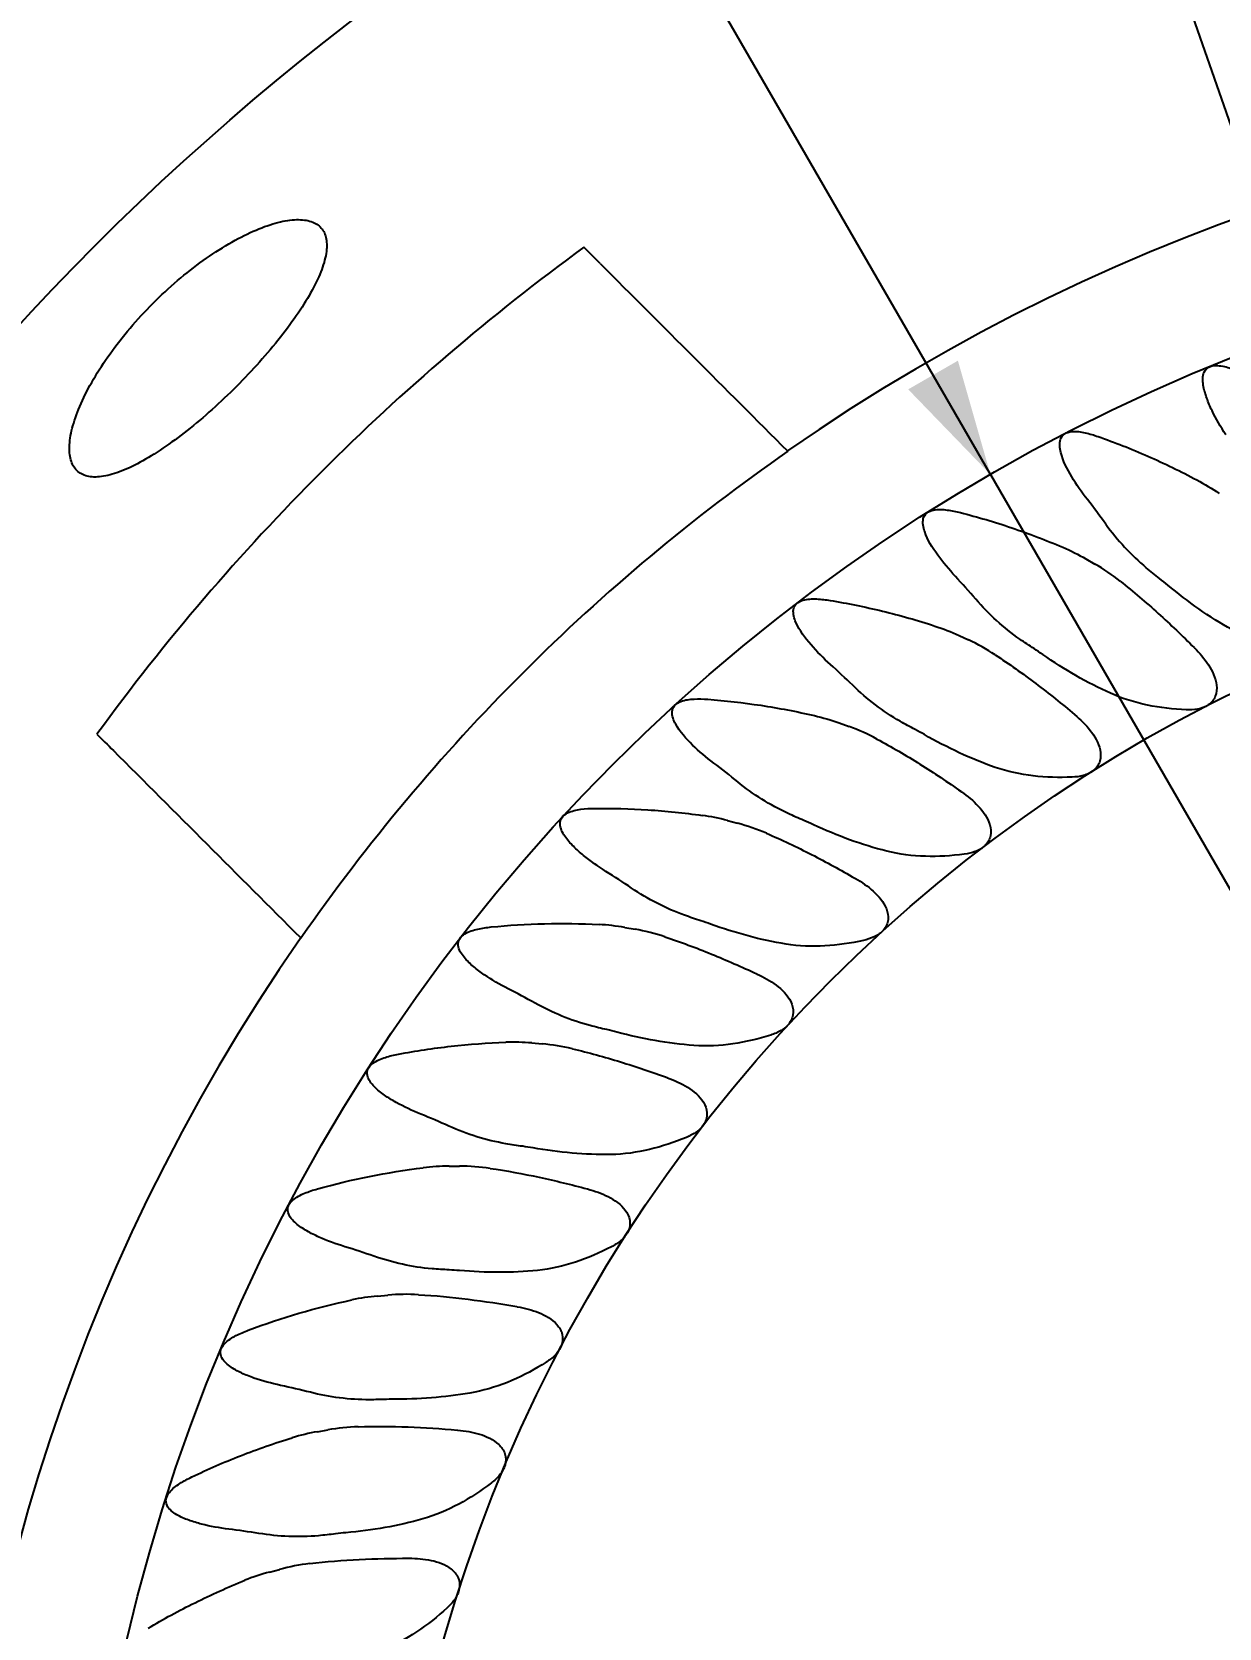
# Model space of a CAD drawing. Header units: millimetres. Extents: x 8 to 3888, y -9869 to 412.
# Drawn here: x 91.34 to 112.03, y 209.13 to 236.94 of the extents above; entities that cross this region are included whole.
import ezdxf

# ---------------------------------------------------------------- set-up
doc = ezdxf.new("R2010")
doc.units = ezdxf.units.MM
doc.layers.add('DIMENSIONS', color=2, linetype='Continuous')
doc.layers.add('OUTLINE', color=7, linetype='Continuous', lineweight=25)
doc.styles.add('SLDTEXTSTYLE0', font='TXT', dxfattribs={"width": 0.75})
doc.dimstyles.new('SLDDIMSTYLE0', dxfattribs={"dimtxt": 3.5, "dimasz": 2, "dimexe": 0, "dimexo": 0.0625, "dimgap": 0.875, "dimtad": 1, "dimdec": 1, "dimrnd": 1e-09, "dimzin": 12, "dimdsep": 46, "dimtxsty": 'SLDTEXTSTYLE0', "dimblk1": 'NONE', "dimsah": 1, "dimcen": 0, "dimadec": 0, "dimazin": 3, "dimtfac": 1, "dimtdec": 1, "dimtmove": 0, "dimatfit": 3, "dimldrblk": 'NONE', "dimfxl": 0, "dimfrac": 2, "dimtolj": 1, "dimtzin": 12, "dimarcsym": 0})

# ---------------------------------------------------------------- blocks, each defined once
blk = doc.blocks.new('_D')
at = {"layer": 'DIMENSIONS'}
for q in [(94.388, 286.649), (132.576, 176.843)]:
    blk.add_line((115.247, 226.67), q, dxfattribs=at)
blk.add_solid([(115.247, 226.67), (115.062, 228.723), (114.118, 228.395)], dxfattribs=at)
at = {"layer": 'DIMENSIONS', "char_height": 3.5, "attachment_point": 1, "rotation": 289.1766, "style": 'SLDTEXTSTYLE0'}
for s, insert in [('%%c', (99.169, 286.631)), ('52,8', (100.894, 281.67))]:
    blk.add_mtext(s, dxfattribs=dict(at, insert=insert))
blk = doc.blocks.new('_None')
blk = doc.blocks.new('_D_1')
at = {"layer": 'DIMENSIONS'}
for q in [(77.725, 281.754), (139.774, 174.281)]:
    blk.add_line((108.049, 229.232), q, dxfattribs=at)
blk.add_solid([(108.049, 229.232), (107.482, 231.214), (106.616, 230.714)], dxfattribs=at)
at = {"layer": 'DIMENSIONS', "char_height": 3.5, "attachment_point": 1, "rotation": 300, "style": 'SLDTEXTSTYLE0'}
for s, insert in [('%%c', (82.425, 282.634)), ('63,5', (85.051, 278.086))]:
    blk.add_mtext(s, dxfattribs=dict(at, insert=insert))

msp = doc.modelspace()

# ---------------------------------------------------------------- linework, layer by layer
at = {"layer": 'OUTLINE'}
for p, q in [((109.71396, 227.76119), (109.87146, 227.67026)), ((107.50153, 226.42484), (107.66636, 226.34798)), ((105.41399, 224.90074), (105.58489, 224.83854)), ((103.46723, 223.20051), (103.6429, 223.15343)), ((101.67606, 221.33707), (101.85516, 221.30549)), ((100.05412, 219.32461), (100.23529, 219.30876)), ((98.61374, 217.17845), (98.79561, 217.17845)), ((97.3659, 214.91491), (97.54707, 214.93076)), ((96.32008, 212.55124), (96.49919, 212.58282)), ((95.48426, 210.10541), (95.65993, 210.15248))]:
    msp.add_line(p, q, dxfattribs=at)
for radius in [44.5, 31.72583, 26.37716]:
    msp.add_circle((123.91153, 201.75653), radius, dxfattribs=at)
for radius, start, end in [(33.96882, 55.173677, 124.826323), (38.92189, 126.132214, 143.867786), (33.9621, 124.824287, 145.175713), (33.96882, 145.173677, 214.826323)]:
    msp.add_arc((123.91153, 201.75653), radius, start, end, dxfattribs=at)
for points, knots in [([(94.55066, 233.11232), (94.40085, 233.01478), (94.25171, 232.90776), (93.95501, 232.67517), (93.80586, 232.54808), (93.5182, 232.28205), (93.38008, 232.14375), (93.11518, 231.85669), (92.98786, 231.70699), (92.7555, 231.40985), (92.64896, 231.26095), (92.45531, 230.96276), (92.36992, 230.81591), (92.22506, 230.53411), (92.1645, 230.39706), (92.07022, 230.13789), (92.03709, 230.01785), (91.99767, 229.79683), (91.99162, 229.69502), (92.00727, 229.51905), (92.02856, 229.44405), (92.09805, 229.32045), (92.14654, 229.27237), (92.26656, 229.20721), (92.33841, 229.18934), (92.5069, 229.18403), (92.60094, 229.19671), (92.80758, 229.25108), (92.92161, 229.29344), (93.1631, 229.40532), (93.28981, 229.4742), (93.55554, 229.63711), (93.6956, 229.73204), (93.97698, 229.9391), (94.1196, 230.05191), (94.40917, 230.29617), (94.55415, 230.42607), (94.83668, 230.69367), (94.97634, 230.83331), (95.24667, 231.11898), (95.37474, 231.26218), (95.61693, 231.54948), (95.73208, 231.69511), (95.93921, 231.97702), (96.03191, 232.11396), (96.19501, 232.38025), (96.26496, 232.50931), (96.37562, 232.74905), (96.41734, 232.86127), (96.47203, 233.07032), (96.48414, 233.16409), (96.47851, 233.33003), (96.46043, 233.40302), (96.39426, 233.52339), (96.34676, 233.57067), (96.2233, 233.63972), (96.14644, 233.66132), (95.97025, 233.67638), (95.87051, 233.67038), (95.64767, 233.6304), (95.5257, 233.59639), (95.14041, 233.45569), (94.85028, 233.3074), (94.55066, 233.11232)], [0, 0, 0, 0, 0.03125, 0.03125, 0.0625, 0.0625, 0.09375, 0.09375, 0.125, 0.125, 0.15625, 0.15625, 0.1875, 0.1875, 0.21875, 0.21875, 0.25, 0.25, 0.28125, 0.28125, 0.3125, 0.3125, 0.34375, 0.34375, 0.375, 0.375, 0.40625, 0.40625, 0.4375, 0.4375, 0.46875, 0.46875, 0.5, 0.5, 0.53125, 0.53125, 0.5625, 0.5625, 0.59375, 0.59375, 0.625, 0.625, 0.65625, 0.65625, 0.6875, 0.6875, 0.71875, 0.71875, 0.75, 0.75, 0.78125, 0.78125, 0.8125, 0.8125, 0.84375, 0.84375, 0.875, 0.875, 0.90625, 0.90625, 0.9375, 0.9375, 1, 1, 1, 1]), ([(112.15039, 229.92435), (112.06214, 230.06117), (111.98133, 230.20041), (111.87747, 230.41635), (111.84606, 230.48898), (111.79305, 230.63632), (111.77104, 230.71131), (111.75336, 230.82506), (111.75, 230.86359), (111.75301, 230.94066), (111.7593, 230.97952), (111.79194, 231.0511), (111.82073, 231.08334), (111.89428, 231.12144), (111.93652, 231.12839), (112.05837, 231.13115), (112.13727, 231.11207), (112.28777, 231.06536), (112.36071, 231.03588), (112.43276, 231.00334)], [0, 0, 0, 0, 0.25, 0.25, 0.375, 0.375, 0.5, 0.5, 0.5625, 0.5625, 0.625, 0.625, 0.6875, 0.6875, 0.75, 0.75, 0.875, 0.875, 1, 1, 1, 1]), ([(109.74016, 228.79211), (109.64041, 228.92061), (109.54795, 229.05204), (109.38534, 229.32585), (109.31259, 229.46761), (109.26654, 229.65279), (109.25978, 229.69028), (109.25562, 229.76744), (109.25819, 229.80695), (109.28397, 229.88186), (109.30916, 229.91646), (109.37909, 229.96178), (109.42026, 229.97256), (109.54243, 229.98651), (109.62171, 229.97451), (109.77755, 229.94082), (109.85304, 229.91766), (109.92741, 229.8916)], [0, 0, 0, 0, 0.25, 0.25, 0.5, 0.5, 0.5625, 0.5625, 0.625, 0.625, 0.6875, 0.6875, 0.75, 0.75, 0.875, 0.875, 1, 1, 1, 1]), ([(109.92741, 229.8916), (110.21437, 229.79104), (110.50261, 229.67813), (111.08176, 229.42408), (111.36797, 229.28491), (111.64845, 229.13588)], [0, 0, 0, 0, 0.5, 0.5, 1, 1, 1, 1]), ([(107.43778, 227.45412), (107.32686, 227.57381), (107.22315, 227.69692), (107.03734, 227.95561), (106.95227, 228.09069), (106.89036, 228.27225), (106.88035, 228.30965), (106.86995, 228.38607), (106.86938, 228.42536), (106.88919, 228.50172), (106.91187, 228.53828), (106.97786, 228.58864), (107.01815, 228.60274), (107.13753, 228.62658), (107.21849, 228.62152), (107.37474, 228.60168), (107.45178, 228.58531), (107.52849, 228.56574)], [0, 0, 0, 0, 0.25, 0.25, 0.5, 0.5, 0.5625, 0.5625, 0.625, 0.625, 0.6875, 0.6875, 0.75, 0.75, 0.875, 0.875, 1, 1, 1, 1]), ([(107.52849, 228.56574), (107.82314, 228.49057), (108.12027, 228.40318), (108.71997, 228.20033), (109.0165, 228.08689), (109.30885, 227.9629)], [0, 0, 0, 0, 0.5, 0.5, 1, 1, 1, 1]), ([(110.05944, 228.36727), (110.1609, 228.22742), (110.26954, 228.09325), (110.50396, 227.83853), (110.63077, 227.71717), (110.76516, 227.6058)], [0, 0, 0, 0, 0.5, 0.5, 1, 1, 1, 1]), ([(110.31292, 227.37077), (110.54047, 227.19148), (110.76043, 227.00374), (111.18912, 226.61635), (111.39815, 226.41626), (111.59878, 226.21576)], [0, 0, 0, 0, 0.5, 0.5, 1, 1, 1, 1]), ([(105.26077, 225.92055), (105.13958, 226.03036), (105.02551, 226.14404), (104.81824, 226.38514), (104.72203, 226.51147), (104.64401, 226.68816), (104.63081, 226.72456), (104.61388, 226.79958), (104.60988, 226.83864), (104.62302, 226.91651), (104.64255, 226.95493), (104.7037, 227.01062), (104.74242, 227.02819), (104.86044, 227.06262), (104.94043, 227.06442), (105.09884, 227.0582), (105.17674, 227.04856), (105.25426, 227.03585)], [0, 0, 0, 0, 0.25, 0.25, 0.5, 0.5, 0.5625, 0.5625, 0.625, 0.625, 0.6875, 0.6875, 0.75, 0.75, 0.875, 0.875, 1, 1, 1, 1]), ([(105.25426, 227.03585), (105.55437, 226.98664), (105.85833, 226.9254), (106.47372, 226.77549), (106.77838, 226.68849), (107.08038, 226.59047)], [0, 0, 0, 0, 0.5, 0.5, 1, 1, 1, 1]), ([(108.56227, 226.36165), (108.42005, 226.45995), (108.28516, 226.56789), (108.02876, 226.80136), (107.90666, 226.92764), (107.79287, 227.05872)], [0, 0, 0, 0, 0.5, 0.5, 1, 1, 1, 1]), ([(111.60443, 226.21011), (111.69521, 226.11904), (111.77863, 226.02234), (111.91773, 225.80782), (111.97562, 225.68742), (111.99677, 225.49622), (111.99205, 225.42954), (111.94366, 225.30612), (111.89987, 225.25287), (111.78962, 225.17743), (111.7253, 225.15479), (111.5941, 225.12986), (111.52834, 225.12734), (111.4625, 225.13045)], [0, 0, 0, 0, 0.25, 0.25, 0.5, 0.5, 0.625, 0.625, 0.75, 0.75, 0.875, 0.875, 1, 1, 1, 1]), ([(108.13224, 226.08811), (108.37471, 225.92922), (108.6102, 225.76135), (109.07076, 225.41299), (109.29645, 225.23187), (109.51387, 225.04956)], [0, 0, 0, 0, 0.5, 0.5, 1, 1, 1, 1]), ([(103.22571, 224.20308), (103.09617, 224.30133), (102.97185, 224.40526), (102.74499, 224.62669), (102.63828, 224.74404), (102.54519, 224.91241), (102.52874, 224.94758), (102.50514, 225.0204), (102.49744, 225.05918), (102.50317, 225.13818), (102.51894, 225.17839), (102.57465, 225.23968), (102.61205, 225.26093), (102.7263, 225.3057), (102.80723, 225.3147), (102.96504, 225.32227), (103.0435, 225.31949), (103.12202, 225.31357)], [0, 0, 0, 0, 0.25, 0.25, 0.5, 0.5, 0.5625, 0.5625, 0.625, 0.625, 0.6875, 0.6875, 0.75, 0.75, 0.875, 0.875, 1, 1, 1, 1]), ([(103.12202, 225.31357), (103.42532, 225.2907), (103.73425, 225.25607), (104.35974, 225.16044), (104.67065, 225.10036), (104.98001, 225.02904)], [0, 0, 0, 0, 0.5, 0.5, 1, 1, 1, 1]), ([(106.4762, 224.93025), (106.32586, 225.01583), (106.18209, 225.11161), (105.90651, 225.3217), (105.77395, 225.43675), (105.64898, 225.55761)], [0, 0, 0, 0, 0.5, 0.5, 1, 1, 1, 1]), ([(109.51999, 225.04442), (109.61836, 224.96161), (109.70989, 224.87255), (109.86716, 224.67097), (109.93533, 224.55607), (109.97306, 224.36744), (109.97417, 224.3006), (109.93672, 224.17343), (109.89774, 224.11657), (109.79448, 224.03181), (109.73238, 224.00365), (109.60385, 223.96738), (109.53856, 223.95914), (109.4727, 223.9565)], [0, 0, 0, 0, 0.25, 0.25, 0.5, 0.5, 0.625, 0.625, 0.75, 0.75, 0.875, 0.875, 1, 1, 1, 1]), ([(106.07165, 224.62026), (106.32722, 224.48302), (106.57647, 224.33629), (107.06541, 224.02953), (107.30598, 223.86881), (107.53854, 223.70608)], [0, 0, 0, 0, 0.5, 0.5, 1, 1, 1, 1]), ([(109.4727, 223.9565), (109.24443, 223.94733), (109.01796, 223.95295), (108.56991, 224.00554), (108.34649, 224.05331), (108.13213, 224.12733)], [0, 0, 0, 0, 0.5, 0.5, 1, 1, 1, 1]), ([(107.54508, 223.7015), (107.6503, 223.62758), (107.74924, 223.54683), (107.92348, 223.35972), (108.0014, 223.2512), (108.05543, 223.06659), (108.06236, 223.0001), (108.03613, 222.87015), (108.00226, 222.8101), (107.90678, 222.71667), (107.84737, 222.6832), (107.72249, 222.63587), (107.65817, 222.62197), (107.59279, 222.61359)], [0, 0, 0, 0, 0.25, 0.25, 0.5, 0.5, 0.625, 0.625, 0.75, 0.75, 0.875, 0.875, 1, 1, 1, 1]), ([(101.34808, 222.31477), (101.21139, 222.40079), (101.07795, 222.4938), (100.89432, 222.64406), (100.8356, 222.69609), (100.72542, 222.80674), (100.67368, 222.86531), (100.6095, 222.96018), (100.59024, 222.99307), (100.55967, 223.06408), (100.54835, 223.10221), (100.54648, 223.18154), (100.55821, 223.22318), (100.60803, 223.28976), (100.64305, 223.31421), (100.75367, 223.36959), (100.83248, 223.38537), (100.99032, 223.40699), (101.06907, 223.41105), (101.148, 223.412)], [0, 0, 0, 0, 0.25, 0.25, 0.375, 0.375, 0.5, 0.5, 0.5625, 0.5625, 0.625, 0.625, 0.6875, 0.6875, 0.75, 0.75, 0.875, 0.875, 1, 1, 1, 1]), ([(101.148, 223.412), (101.45221, 223.41565), (101.76372, 223.40804), (102.39456, 223.3673), (102.70935, 223.33457), (103.02372, 223.29049)], [0, 0, 0, 0, 0.5, 0.5, 1, 1, 1, 1]), ([(104.14683, 222.97841), (104.41357, 222.86389), (104.6747, 222.73941), (105.18833, 222.47652), (105.44188, 222.33744), (105.68781, 222.19556)], [0, 0, 0, 0, 0.5, 0.5, 1, 1, 1, 1]), ([(107.59279, 222.61359), (107.36662, 222.58462), (107.1407, 222.57044), (106.68947, 222.58373), (106.46234, 222.61191), (106.24243, 222.66693)], [0, 0, 0, 0, 0.5, 0.5, 1, 1, 1, 1]), ([(105.69473, 222.19156), (105.80599, 222.12709), (105.9116, 222.05527), (106.10148, 221.88407), (106.18856, 221.78275), (106.25847, 221.60354), (106.27117, 221.53791), (106.25637, 221.40617), (106.22786, 221.3434), (106.14089, 221.242), (106.08462, 221.20348), (105.96434, 221.14545), (105.90148, 221.12599), (105.83707, 221.11195)], [0, 0, 0, 0, 0.25, 0.25, 0.5, 0.5, 0.625, 0.625, 0.75, 0.75, 0.875, 0.875, 1, 1, 1, 1]), ([(99.34722, 221.34562), (99.65006, 221.37579), (99.96173, 221.39538), (100.59312, 221.40973), (100.9094, 221.40457), (101.2264, 221.38805)], [0, 0, 0, 0, 0.5, 0.5, 1, 1, 1, 1]), ([(99.64217, 220.27001), (99.49896, 220.34355), (99.35832, 220.42425), (99.1613, 220.55858), (99.09817, 220.60541), (98.97906, 220.7058), (98.9223, 220.75963), (98.84947, 220.84948), (98.82733, 220.88083), (98.79085, 220.94914), (98.7765, 220.98625), (98.76821, 221.06426), (98.77636, 221.10674), (98.82041, 221.17725), (98.85315, 221.20451), (98.95839, 221.26908), (99.03533, 221.29163), (99.19073, 221.32691), (99.26877, 221.33781), (99.34722, 221.34562)], [0, 0, 0, 0, 0.25, 0.25, 0.375, 0.375, 0.5, 0.5, 0.5625, 0.5625, 0.625, 0.625, 0.6875, 0.6875, 0.75, 0.75, 0.875, 0.875, 1, 1, 1, 1]), ([(102.37243, 221.17505), (102.64833, 221.08415), (102.91936, 220.98287), (103.45379, 220.7658), (103.71834, 220.64942), (103.97578, 220.52948)], [0, 0, 0, 0, 0.5, 0.5, 1, 1, 1, 1]), ([(105.83707, 221.11195), (105.61387, 221.06328), (105.38986, 221.0295), (104.93948, 221.00348), (104.71116, 221.01173), (104.4872, 221.0474)], [0, 0, 0, 0, 0.5, 0.5, 1, 1, 1, 1]), ([(103.98302, 220.5261), (104.09947, 220.47158), (104.21094, 220.40923), (104.41502, 220.25523), (104.5106, 220.16189), (104.59587, 219.98945), (104.61424, 219.92518), (104.61097, 219.79265), (104.58804, 219.72763), (104.51024, 219.61904), (104.45754, 219.57577), (104.34278, 219.50747), (104.28185, 219.48261), (104.21892, 219.46301)], [0, 0, 0, 0, 0.25, 0.25, 0.5, 0.5, 0.625, 0.625, 0.75, 0.75, 0.875, 0.875, 1, 1, 1, 1]), ([(104.21892, 219.46301), (104.00407, 219.39609), (103.78533, 219.34279), (103.33618, 219.2768), (103.10652, 219.26501), (102.87981, 219.28105)], [0, 0, 0, 0, 0.5, 0.5, 1, 1, 1, 1]), ([(97.73339, 219.13016), (98.03248, 219.18661), (98.33785, 219.23278), (98.96246, 219.30202), (99.28281, 219.32497), (99.60172, 219.33621)], [0, 0, 0, 0, 0.5, 0.5, 1, 1, 1, 1]), ([(100.76196, 219.2239), (101.04492, 219.15734), (101.32381, 219.08004), (101.87499, 218.91042), (102.14849, 218.8176), (102.41547, 218.72053)], [0, 0, 0, 0, 0.5, 0.5, 1, 1, 1, 1]), ([(98.12097, 218.08435), (97.97188, 218.14513), (97.82703, 218.21215), (97.61913, 218.32851), (97.55113, 218.37019), (97.4231, 218.46012), (97.36249, 218.50819), (97.28164, 218.59155), (97.25661, 218.62108), (97.21443, 218.68538), (97.19669, 218.72077), (97.181, 218.79892), (97.18528, 218.84143), (97.22256, 218.91563), (97.25312, 218.94614), (97.35145, 219.01929), (97.42742, 219.04917), (97.5782, 219.09761), (97.65526, 219.11541), (97.73339, 219.13016)], [0, 0, 0, 0, 0.25, 0.25, 0.375, 0.375, 0.5, 0.5, 0.5625, 0.5625, 0.625, 0.625, 0.6875, 0.6875, 0.75, 0.75, 0.875, 0.875, 1, 1, 1, 1]), ([(102.42298, 218.71779), (102.54374, 218.67363), (102.66022, 218.62124), (102.87694, 218.4856), (102.98029, 218.40095), (103.08026, 218.2366), (103.10417, 218.17417), (103.11247, 218.04186), (103.09529, 217.9751), (103.02725, 217.86013), (102.97852, 217.81243), (102.87015, 217.73439), (102.81162, 217.70432), (102.75063, 217.6793)], [0, 0, 0, 0, 0.25, 0.25, 0.5, 0.5, 0.625, 0.625, 0.75, 0.75, 0.875, 0.875, 1, 1, 1, 1]), ([(102.75063, 217.6793), (102.54088, 217.59328), (102.327, 217.52117), (101.8873, 217.4169), (101.65964, 217.3851), (101.43248, 217.38133)], [0, 0, 0, 0, 0.5, 0.5, 1, 1, 1, 1]), ([(99.32767, 217.13981), (99.61556, 217.09814), (99.90019, 217.04542), (100.46394, 216.92449), (100.74425, 216.85593), (101.01876, 216.78247)], [0, 0, 0, 0, 0.5, 0.5, 1, 1, 1, 1]), ([(96.79605, 215.77442), (96.63985, 215.82271), (96.48892, 215.8774), (96.27296, 215.97483), (96.20272, 216.00989), (96.06723, 216.08848), (96.00178, 216.1318), (95.91425, 216.20792), (95.88679, 216.23528), (95.83942, 216.29592), (95.81894, 216.32963), (95.7972, 216.40622), (95.79816, 216.4487), (95.82975, 216.52602), (95.85742, 216.55838), (95.94881, 216.63914), (96.02145, 216.6753), (96.16699, 216.73649), (96.24237, 216.76101), (96.3188, 216.78247)], [0, 0, 0, 0, 0.25, 0.25, 0.375, 0.375, 0.5, 0.5, 0.5625, 0.5625, 0.625, 0.625, 0.6875, 0.6875, 0.75, 0.75, 0.875, 0.875, 1, 1, 1, 1]), ([(101.02648, 216.7804), (101.15057, 216.74694), (101.27112, 216.70492), (101.49875, 216.58878), (101.60905, 216.51352), (101.72301, 216.35866), (101.7523, 216.29861), (101.77227, 216.16765), (101.7611, 216.09963), (101.70354, 215.97916), (101.65927, 215.92738), (101.55818, 215.84007), (101.50231, 215.80483), (101.44339, 215.77442)], [0, 0, 0, 0, 0.25, 0.25, 0.5, 0.5, 0.625, 0.625, 0.75, 0.75, 0.875, 0.875, 1, 1, 1, 1]), ([(98.08048, 214.93865), (98.3708, 214.92224), (98.6589, 214.89453), (99.2311, 214.82319), (99.51646, 214.7793), (99.79628, 214.73006)], [0, 0, 0, 0, 0.5, 0.5, 1, 1, 1, 1]), ([(99.80415, 214.72866), (99.93074, 214.70614), (100.05455, 214.67477), (100.29153, 214.57883), (100.40802, 214.51341), (100.535, 214.36892), (100.56939, 214.31159), (100.60053, 214.18273), (100.59521, 214.114), (100.54817, 213.98897), (100.50846, 213.93353), (100.41529, 213.83785), (100.36287, 213.79807), (100.30715, 213.76285)], [0, 0, 0, 0, 0.25, 0.25, 0.5, 0.5, 0.625, 0.625, 0.75, 0.75, 0.875, 0.875, 1, 1, 1, 1]), ([(95.67749, 213.35781), (95.51884, 213.39205), (95.36173, 213.43384), (95.13742, 213.51243), (95.06449, 213.54128), (94.92358, 213.60744), (94.85476, 213.64484), (94.76141, 213.71271), (94.73189, 213.73731), (94.67905, 213.79392), (94.65574, 213.82593), (94.62772, 213.89901), (94.62468, 213.94233), (94.649, 214.02153), (94.67364, 214.05644), (94.75839, 214.14578), (94.82762, 214.18795), (94.96789, 214.26183), (95.04037, 214.29255), (95.1142, 214.32043)], [0, 0, 0, 0, 0.25, 0.25, 0.375, 0.375, 0.5, 0.5, 0.5625, 0.5625, 0.625, 0.625, 0.6875, 0.6875, 0.75, 0.75, 0.875, 0.875, 1, 1, 1, 1]), ([(100.30715, 213.76285), (100.11492, 213.64132), (99.91637, 213.53301), (99.50117, 213.35403), (99.28317, 213.28354), (99.06077, 213.24051)], [0, 0, 0, 0, 0.5, 0.5, 1, 1, 1, 1]), ([(97.02987, 212.63716), (97.32042, 212.64611), (97.6098, 212.64363), (98.18611, 212.62243), (98.47432, 212.60357), (98.75733, 212.57891)], [0, 0, 0, 0, 0.5, 0.5, 1, 1, 1, 1]), ([(98.76529, 212.57821), (98.89337, 212.5668), (99.01943, 212.54634), (99.26388, 212.47142), (99.38562, 212.4164), (99.52472, 212.28353), (99.56396, 212.22941), (99.60623, 212.10376), (99.60691, 212.03482), (99.57094, 211.90617), (99.53622, 211.84748), (99.45174, 211.74405), (99.40299, 211.69985), (99.35056, 211.65991)], [0, 0, 0, 0, 0.25, 0.25, 0.5, 0.5, 0.625, 0.625, 0.75, 0.75, 0.875, 0.875, 1, 1, 1, 1]), ([(94.12877, 211.76277), (94.40442, 211.89536), (94.68784, 212.01905), (95.27153, 212.24687), (95.57376, 212.35159), (95.8801, 212.44536)], [0, 0, 0, 0, 0.5, 0.5, 1, 1, 1, 1]), ([(94.77381, 210.8529), (94.61295, 210.87317), (94.4529, 210.9011), (94.22333, 210.95959), (94.14849, 210.98185), (94.00323, 211.03497), (93.93266, 211.06541), (93.83264, 211.12502), (93.80067, 211.14707), (93.74261, 211.19877), (93.71662, 211.22802), (93.68113, 211.2992), (93.67402, 211.34159), (93.69081, 211.42331), (93.71218, 211.46028), (93.78876, 211.55718), (93.85347, 211.60487), (93.98781, 211.69151), (94.05758, 211.72852), (94.12877, 211.76277)], [0, 0, 0, 0, 0.25, 0.25, 0.375, 0.375, 0.5, 0.5, 0.5625, 0.5625, 0.625, 0.625, 0.6875, 0.6875, 0.75, 0.75, 0.875, 0.875, 1, 1, 1, 1]), ([(99.35056, 211.65991), (99.17032, 211.5226), (98.98242, 211.39758), (98.5844, 211.18291), (98.37275, 211.09332), (98.15444, 211.03092)], [0, 0, 0, 0, 0.5, 0.5, 1, 1, 1, 1]), ([(96.18386, 210.25287), (96.47241, 210.2871), (96.76088, 210.30984), (97.3369, 210.33897), (97.62577, 210.3453), (97.90981, 210.34539)], [0, 0, 0, 0, 0.5, 0.5, 1, 1, 1, 1]), ([(97.91781, 210.34539), (98.04639, 210.34519), (98.17376, 210.33579), (98.4238, 210.28246), (98.54988, 210.23826), (98.70003, 210.11802), (98.74384, 210.06753), (98.79689, 209.94604), (98.80359, 209.87743), (98.77897, 209.74612), (98.7495, 209.68463), (98.67435, 209.57423), (98.62963, 209.52595), (98.58088, 209.48159)], [0, 0, 0, 0, 0.25, 0.25, 0.5, 0.5, 0.625, 0.625, 0.75, 0.75, 0.875, 0.875, 1, 1, 1, 1]), ([(93.37, 209.12895), (93.63243, 209.2847), (93.90374, 209.43254), (94.46583, 209.71064), (94.75875, 209.84171), (95.05518, 209.96158)], [0, 0, 0, 0, 0.5, 0.5, 1, 1, 1, 1]), ([(98.58088, 209.48159), (98.41355, 209.32933), (98.23713, 209.18819), (97.85747, 208.93856), (97.65565, 208.83174), (97.44414, 208.75075)], [0, 0, 0, 0, 0.5, 0.5, 1, 1, 1, 1])]:
    msp.add_open_spline(points, degree=3, knots=knots, dxfattribs=at)
for points in [[(101.24788, 232.90547), (101.14645, 233.00689), (101.05095, 233.10239), (100.96121, 233.19213)], [(101.24788, 232.90547), (102.33581, 231.81754), (103.4239, 230.72944), (104.51225, 229.6411)], [(104.51708, 229.63626), (104.51539, 229.63795), (104.51378, 229.63956), (104.51225, 229.6411)], [(111.64845, 229.13588), (111.78255, 229.06464), (111.91123, 228.98591), (112.03444, 228.89964)], [(110.05944, 228.36727), (109.95442, 228.51204), (109.84779, 228.65346), (109.74016, 228.79211)], [(109.30885, 227.9629), (109.44887, 227.90352), (109.5839, 227.83628), (109.71396, 227.76119)], [(110.31292, 227.37077), (110.1722, 227.48164), (110.0251, 227.58156), (109.87146, 227.67026)], [(110.99765, 227.41895), (110.91916, 227.48004), (110.8417, 227.54236), (110.76516, 227.6058)], [(107.79287, 227.05872), (107.67562, 227.1938), (107.55706, 227.32539), (107.43778, 227.45412)], [(111.13969, 227.30473), (111.09301, 227.34353), (111.04565, 227.38159), (110.99765, 227.41895)], [(112.2565, 226.52753), (111.86177, 226.74677), (111.49367, 227.01051), (111.13969, 227.30473)], [(107.08038, 226.59047), (107.22516, 226.54348), (107.36553, 226.48825), (107.50153, 226.42484)], [(108.13224, 226.08811), (107.98239, 226.18629), (107.82714, 226.273), (107.66636, 226.34798)], [(108.81016, 226.19578), (108.72665, 226.24979), (108.64405, 226.30513), (108.56227, 226.36165)], [(108.96162, 226.09437), (108.91173, 226.12895), (108.86124, 226.16275), (108.81016, 226.19578)], [(111.59878, 226.21576), (111.60066, 226.21388), (111.60255, 226.21199), (111.60443, 226.21011)], [(105.64898, 225.55761), (105.52037, 225.68198), (105.3908, 225.80273), (105.26077, 225.92055)], [(110.14192, 225.41747), (109.72972, 225.60141), (109.34002, 225.83203), (108.96162, 226.09437)], [(111.4625, 225.13045), (111.00339, 225.15209), (110.55912, 225.23129), (110.14192, 225.41747)], [(104.98001, 225.02904), (105.12799, 224.99492), (105.27317, 224.952), (105.41399, 224.90074)], [(109.51387, 225.04956), (109.51591, 225.04785), (109.51795, 225.04613), (109.51999, 225.04442)], [(106.07165, 224.62026), (105.9138, 224.70502), (105.75158, 224.77787), (105.58489, 224.83854)], [(106.73761, 224.78661), (106.64971, 224.83314), (106.5626, 224.88106), (106.4762, 224.93025)], [(106.89733, 224.69878), (106.84461, 224.72889), (106.79136, 224.75816), (106.73761, 224.78661)], [(92.47593, 224.70685), (92.56596, 224.61682), (92.66149, 224.52129), (92.7626, 224.42018)], [(108.13213, 224.12733), (107.70559, 224.2746), (107.29727, 224.47036), (106.89733, 224.69878)], [(96.02696, 221.15582), (94.93861, 222.24417), (93.85051, 223.33227), (92.7626, 224.42018)], [(103.64407, 223.87535), (103.50509, 223.98806), (103.36549, 224.09706), (103.22571, 224.20308)], [(104.52283, 223.32247), (104.20394, 223.46881), (103.91356, 223.65681), (103.64407, 223.87535)], [(107.53854, 223.70608), (107.54072, 223.70456), (107.5429, 223.70303), (107.54508, 223.7015)], [(103.46723, 223.20051), (103.32247, 223.23929), (103.17335, 223.26951), (103.02372, 223.29049)], [(104.14683, 222.97841), (103.98218, 223.04909), (103.81423, 223.10753), (103.6429, 223.15343)], [(104.79576, 223.20217), (104.70414, 223.24086), (104.61319, 223.28101), (104.52283, 223.32247)], [(104.96252, 223.1286), (104.90738, 223.154), (104.85178, 223.17851), (104.79576, 223.20217)], [(106.24243, 222.66693), (105.8048, 222.77644), (105.38096, 222.93585), (104.96252, 223.1286)], [(101.79341, 222.02476), (101.6451, 222.12495), (101.49653, 222.22136), (101.34808, 222.31477)], [(102.71701, 221.55057), (102.38708, 221.66838), (102.08132, 221.83027), (101.79341, 222.02476)], [(105.68781, 222.19556), (105.69012, 222.19423), (105.69243, 222.19289), (105.69473, 222.19156)], [(102.99939, 221.45451), (102.90475, 221.48507), (102.81064, 221.51714), (102.71701, 221.55057)], [(103.17193, 221.39576), (103.11478, 221.41625), (103.05726, 221.43583), (102.99939, 221.45451)], [(96.02696, 221.15582), (96.0285, 221.15428), (96.03011, 221.15267), (96.0318, 221.15098)], [(101.67606, 221.33707), (101.5283, 221.36312), (101.3768, 221.38022), (101.2264, 221.38805)], [(102.37243, 221.17505), (102.20209, 221.23117), (102.02968, 221.27471), (101.85516, 221.30549)], [(104.4872, 221.0474), (104.04181, 221.11833), (103.60568, 221.24017), (103.17193, 221.39576)], [(103.97578, 220.52948), (103.9782, 220.52836), (103.98061, 220.52723), (103.98302, 220.5261)], [(100.11109, 220.01991), (99.95471, 220.10674), (99.79811, 220.18994), (99.64217, 220.27001)], [(101.0725, 219.62803), (100.73424, 219.71645), (100.4154, 219.85095), (100.11109, 220.01991)], [(101.36217, 219.55694), (101.26523, 219.57913), (101.16869, 219.60288), (101.0725, 219.62803)], [(101.53918, 219.51345), (101.48046, 219.52889), (101.42145, 219.54337), (101.36217, 219.55694)], [(102.87981, 219.28105), (102.43003, 219.31289), (101.98494, 219.39623), (101.53918, 219.51345)], [(100.05411, 219.32461), (99.90446, 219.3377), (99.75198, 219.3415), (99.60172, 219.33621)], [(100.76196, 219.2239), (100.5897, 219.26441), (100.41182, 219.29331), (100.23529, 219.30876)], [(102.41547, 218.72053), (102.41798, 218.71962), (102.42048, 218.71871), (102.42298, 218.71779)], [(98.6099, 217.87607), (98.44716, 217.94866), (98.28369, 218.01801), (98.12097, 218.08435)], [(99.60181, 217.56947), (99.25701, 217.6281), (98.92768, 217.73431), (98.6099, 217.87607)], [(99.89657, 217.5239), (99.79807, 217.53756), (99.69982, 217.5528), (99.60181, 217.56947)], [(100.0767, 217.496), (100.01686, 217.50626), (99.95679, 217.51555), (99.89657, 217.5239)], [(101.43248, 217.38133), (100.98173, 217.37385), (100.53108, 217.41806), (100.0767, 217.496)], [(96.3188, 216.78247), (96.91633, 216.9503), (97.53029, 217.0728), (98.16206, 217.15057)], [(98.61374, 217.17845), (98.46347, 217.17845), (98.31124, 217.16894), (98.16206, 217.15057)], [(99.32767, 217.13981), (99.15254, 217.16516), (98.97284, 217.17845), (98.79561, 217.17845)], [(101.01876, 216.78247), (101.02134, 216.78178), (101.02391, 216.78109), (101.02648, 216.7804)], [(97.30127, 215.60954), (97.1336, 215.66741), (96.96455, 215.72232), (96.79605, 215.77442)], [(98.31612, 215.39056), (97.96719, 215.41895), (97.6299, 215.49613), (97.30127, 215.60954)], [(101.44339, 215.77442), (101.03442, 215.56332), (100.60987, 215.40999), (100.15623, 215.3627)], [(98.61374, 215.37086), (98.51442, 215.37588), (98.41522, 215.3825), (98.31612, 215.39056)], [(98.79561, 215.35876), (98.73511, 215.36377), (98.67446, 215.36779), (98.61374, 215.37086)], [(100.15623, 215.3627), (99.70795, 215.31596), (99.25515, 215.32072), (98.79561, 215.35876)], [(95.1142, 214.32043), (95.68886, 214.53744), (96.29019, 214.71405), (96.91836, 214.84778)], [(97.3659, 214.91491), (97.21579, 214.90178), (97.06514, 214.87903), (96.91836, 214.84778)], [(98.08048, 214.93865), (97.90152, 214.94876), (97.72371, 214.94622), (97.54708, 214.93076)], [(99.79628, 214.73006), (99.7989, 214.7296), (99.80153, 214.72913), (99.80415, 214.72866)], [(96.19516, 213.23759), (96.02188, 213.28093), (95.84928, 213.32073), (95.67749, 213.35781)], [(97.22524, 213.10789), (96.87555, 213.10576), (96.53277, 213.15316), (96.19516, 213.23759)], [(97.52344, 213.11421), (97.42408, 213.11055), (97.32468, 213.1085), (97.22524, 213.10789)], [(97.70567, 213.11801), (97.64496, 213.11772), (97.58419, 213.11644), (97.52344, 213.11421)], [(99.06077, 213.24051), (98.6181, 213.15485), (98.16661, 213.12016), (97.70567, 213.11801)], [(96.32008, 212.55124), (96.17104, 212.52496), (96.02348, 212.48924), (95.8801, 212.44536)], [(97.02987, 212.63716), (96.85306, 212.63171), (96.67421, 212.61368), (96.49919, 212.58282)], [(98.75733, 212.57891), (98.75998, 212.57868), (98.76264, 212.57844), (98.76529, 212.57821)], [(95.29999, 210.77826), (95.12357, 210.80633), (94.94816, 210.83094), (94.77381, 210.8529)], [(98.15444, 211.03092), (97.72075, 210.90696), (97.27399, 210.83308), (96.81517, 210.79078)], [(96.33745, 210.73884), (95.98964, 210.70627), (95.644, 210.72353), (95.29999, 210.77826)], [(96.63397, 210.77111), (96.53531, 210.75881), (96.43647, 210.74811), (96.33745, 210.73884)], [(96.81517, 210.79078), (96.75472, 210.78521), (96.69429, 210.77863), (96.63397, 210.77111)], [(97.90981, 210.34539), (97.91248, 210.34539), (97.91514, 210.34539), (97.91781, 210.34539)], [(95.48426, 210.10541), (95.33876, 210.06642), (95.19432, 210.01785), (95.05518, 209.96158)], [(96.18386, 210.25287), (96.00805, 210.23201), (95.83123, 210.19838), (95.65993, 210.15248)]]:
    msp.add_open_spline(points, degree=3, dxfattribs=at)

# ---------------------------------------------------------------- dimensions: what is measured, and where the dimension line sits
at = {"layer": 'DIMENSIONS'}
for p1, p2, picture, middle in [((132.57592, 176.84302), (115.24714, 226.67004), '_D', (97.22886, 278.47967)), ((139.77444, 174.28116), (108.04861, 229.23191), '_D_1', (82.05023, 274.26246))]:
    dim = msp.add_diameter_dim_2p(p1=p1, p2=p2, dimstyle='SLDDIMSTYLE0', dxfattribs=at)
    dim.commit()
    dim.dimension.update_dxf_attribs({"geometry": picture, "text_midpoint": middle, "dimtype": 163})

doc.saveas('drawing.dxf')
